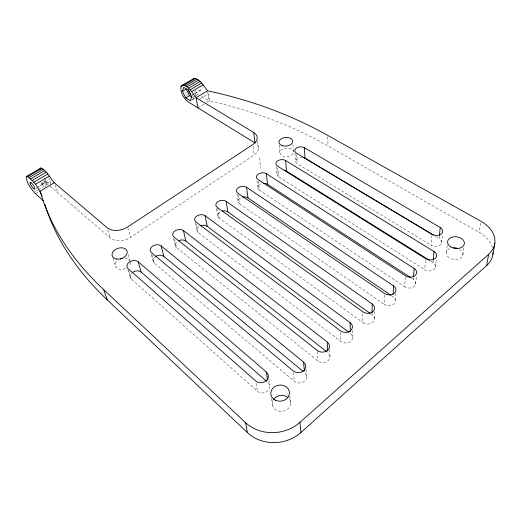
<?xml version="1.0" encoding="UTF-8"?>
<svg xmlns="http://www.w3.org/2000/svg" width="521" height="521" viewBox="0 0 521 521"><rect width="100%" height="100%" fill="white"/><g stroke="black" fill="none" stroke-linecap="round" stroke-linejoin="round"><path stroke-width="0.39" stroke-dasharray="2.6 1.95" d="M370.698 313.779L372.027 314.723A6.916 5.405 3.8 0 1 372.632 322.395A6.916 5.405 3.8 0 1 362.844 322.584L362.87 313.382M374.358 318.494L374.495 311.571M391.688 295.83L393.029 296.742A6.838 5.197 4.9 0 1 393.804 304.134A6.838 5.197 4.9 0 1 384.153 304.342L384.459 295.062M45.933 185.932L46.017 183.874L44.135 180.618M395.419 300.37L395.758 293.388M48.785 177.856L50.654 181.106L50.478 184.551L46.265 180.943L44.239 177.427M413.453 277.791L413.342 279.354A6.76 5.002 5.7 0 1 414.28 286.472A6.76 5.002 5.7 0 1 404.758 286.7L405.318 277.354M415.738 284.147L416.377 275.557M433.225 260.174L432.997 262.532A6.688 4.813 6.4 0 1 434.091 269.39A6.688 4.813 6.4 0 1 424.687 269.644L425.494 260.233M439.353 236.15L439.112 238.514A6.513 4.546 5.7 0 1 440.225 244.981A6.513 4.546 5.7 0 1 431.075 245.261L431.935 235.824M435.471 267.143L436.253 259.282M441.554 242.858L442.453 234.19M446.373 252.359L447.168 245.261M462.863 254.925L463.918 247.013M492.384 247.521A33.298 23.191 7.5 0 0 479.216 232.359L480.89 221.236M36.112 188.42L44.187 183.327A4.161 1.035 57.5 0 0 43.523 181.191M192.269 99.609L194.17 98.469L194.633 97.18M194.861 96.535L195.557 94.607L194.235 91.911M50.023 186.075L110.4 238.012A14.738 9.958 -16.5 0 0 130.686 237.309L254.131 155.056A13.403 8.486 -7.8 0 0 256.032 143.698M197.902 107.873L203.9 104.233M206.563 102.611L209.227 100.996A722.809 515.262 -45.3 0 1 328.035 146.004L479.216 232.359M200.018 98.879L208.081 94.027L208.511 95.323A15.526 7.06 59.7 0 1 209.227 100.996L200.533 95.792M35.63 193.812L39.075 191.748M191.24 100.56L195.219 98.176M46.017 183.874L50.654 181.106M35.467 191.448L37.532 190.211M38.222 189.8L47.867 184.037L49.417 185.554M192.913 97.336L195.564 95.747M196.228 95.35L198.214 94.164L195.095 90.446M40.944 182.389L41.687 183.666L46.265 180.943M37.271 187.417L46.226 182.083L47.867 184.037M191.949 95.245L193.942 94.06M194.607 93.663L196.593 92.478M194.984 93.715L200.481 90.439A3.745 1.706 59.8 0 0 200.578 87.847M186.472 95.571L187.794 94.783M185.183 93.311L186.511 92.53M200.481 90.439L200.077 90.641A3.745 1.706 59.8 0 1 198.364 89.892M192.705 95.056L192.021 95.102M44.09 183.666L43.836 183.77A4.161 1.035 57.5 0 1 41.732 181.953M435.621 236.423L439.112 238.514M192.848 97.668L194.17 98.469M302.551 157.492A5.542 3.582 -4.5 0 0 296.345 159.446A5.542 3.582 -4.5 0 0 297.204 163.731L431.075 245.261M430.939 261.242L432.997 262.532M277.693 168.381L278.501 176.723L424.687 269.644M411.297 278.019L413.342 279.354M258.162 180.989L259.269 190.074L404.758 286.7M238.13 194.756L239.478 203.822L384.153 304.342M217.381 208.172L219.107 217.967L362.844 322.584M196.424 224.277L198.13 232.535L340.793 341.457A7.007 5.627 2.2 0 0 350.711 341.301A7.007 5.627 2.2 0 0 350.294 333.323L350.268 331.799M174.555 239.315L176.515 247.547L317.953 361.007A7.099 5.848 0.1 0 0 328.015 360.877A7.099 5.848 0.1 0 0 327.794 352.58M152.008 254.821L154.242 263.014L294.293 381.261A7.203 6.083 -2.8 0 0 304.498 381.157A7.203 6.083 -2.8 0 0 304.492 372.528L304.355 370.926M41.687 183.666L45.881 187.306M128.752 270.822L131.272 278.963L257.367 391.219A7.216 6.154 -8.7 0 0 267.56 391.134A7.216 6.154 -8.7 0 0 267.892 382.368L267.664 380.786M45.001 180.383L46.226 182.083M55.005 184.89L57.922 192.861M112.933 257.947L115.818 266.811M107.801 229.904L110.4 238.012M127.84 269.494L130.139 276.898M128.12 254.678L129.924 260.604M127.86 227.684L130.686 237.309M151.227 254.326L153.063 261.021M173.506 238.149L175.297 245.625M195.154 222.428L196.866 230.686M216.469 208.654L217.811 216.182M256.072 383.326L257.367 391.219M207.762 92.1L209.227 100.996M236.899 193.792L238.143 202.102M268.856 379.555L269.657 385.104M271.467 398.376L272.476 405.442M253.037 146.167L254.131 155.056M256.931 180.624L257.771 187.43M259.465 157.83L260.702 168.381M257.648 141.178L258.409 147.638M289.819 396.123L290.627 403.221M293.382 372.482L294.293 381.261M276.202 166.59L276.951 174.164M279.21 145.079L279.914 152.62M306.016 369.578L306.622 376.787M292.906 144.415L293.492 151.982A6.806 4.344 -5.4 0 1 283.268 156.28A6.806 4.344 -5.4 0 1 283.352 148.726A6.806 4.344 -5.4 0 1 293.492 151.982M294.971 152.92L295.602 161.263M296.527 154.62L297.204 163.731M317.328 351.304L317.953 361.007M329.663 349.363L329.995 356.67M327.696 136.88L328.035 146.004M340.526 332.346L340.793 341.457M352.483 330.392L352.561 337.25M289.442 399.229A9.215 8.01 -5.7 0 1 281.666 411.369A9.215 8.01 -5.7 0 1 273.193 399.985M130.374 262.083A7.711 5.425 -17.7 0 1 128.72 266.42M125.541 268.602A7.711 5.425 -17.7 0 1 116.235 267.436A7.711 5.425 -17.7 0 1 118.534 259.946M124.753 258.142A7.711 5.425 -17.7 0 1 129.918 260.747M459.6 249.312A8.343 5.855 7.4 0 1 460.271 258.357A8.343 5.855 7.4 0 1 447.63 256.41A8.343 5.855 7.4 0 1 451.407 248.048M131.272 278.963A6.265 4.5 -17.4 0 1 131.474 273.336M154.242 263.014A6.141 4.383 -15.2 0 1 155.395 256.619M176.515 247.547A6.031 4.266 -13.2 0 1 176.404 242.298M198.13 232.535A5.933 4.148 -11.3 0 1 198.918 226.563M219.107 217.967A5.842 4.031 -9.7 0 1 220.982 211.506M239.478 203.822A5.757 3.914 -8.1 0 1 241.164 197.563M259.269 190.074A5.679 3.803 -6.8 0 1 262.154 183.581M278.501 176.723A5.607 3.693 -5.6 0 1 281.19 170.426"/><path stroke-width="0.78" d="M372.046 313.186L372.196 303.945L226.134 201.321A5.92 4.025 -9.6 0 0 217.869 201.66A5.92 4.025 -9.6 0 0 217.244 207.417L362.877 311.845A7.027 5.425 3.3 0 0 372.815 311.643A7.027 5.425 3.3 0 0 372.196 303.945M393.134 294.417L393.518 285.879L246.544 187.319A5.829 3.907 -8.2 0 0 238.371 187.671A5.829 3.907 -8.2 0 0 237.908 193.245L384.511 293.512A6.942 5.21 4.4 0 0 394.306 293.284A6.942 5.21 4.4 0 0 393.518 285.879M413.511 277.009L414.123 268.419L266.361 173.721A5.751 3.79 -6.8 0 0 258.279 174.086A5.751 3.79 -6.8 0 0 257.973 179.478L405.416 275.798A6.864 5.015 5.3 0 0 415.081 275.544A6.864 5.015 5.3 0 0 414.123 268.419M433.296 259.386L434.052 251.526L285.619 160.514A5.679 3.68 -5.7 0 0 277.634 160.885A5.679 3.68 -5.7 0 0 277.472 166.101L425.624 258.663A6.786 4.819 5.9 0 0 435.165 258.39A6.786 4.819 5.9 0 0 434.052 251.526M439.431 235.362L440.219 227.475L304.342 147.664A5.607 3.569 -4.6 0 0 296.442 148.049A5.607 3.569 -4.6 0 0 296.416 153.102L432.078 234.248A6.604 4.552 5.3 0 0 441.359 233.949A6.604 4.552 5.3 0 0 440.219 227.475M180.963 86.753C180.168 92.725 183.939 98.671 188.582 102.149L254.945 142.923L253.681 132.458L196.085 97.688C192.269 93.298 189.143 85.9 182.637 85.092L181.608 85.639L180.963 86.753L182.304 85.965M44.891 204.239A430.613 257.087 2.3 0 0 107.3 299.907L247.455 432.638A37.037 32.406 -7 0 0 300.975 432.45L486.718 265.495L488.574 254.378A33.78 23.217 7.1 0 0 480.89 221.236L327.637 135.356A739.012 522.114 -44.7 0 0 217.902 93.142L207.553 90.81C203.77 86.447 200.618 79.055 194.099 78.384L193.05 78.945M492.905 254.43L494.826 243.294M253.681 132.458A13.566 8.453 -7.8 0 1 252.835 144.551L127.638 226.941A14.933 9.945 -16.3 0 1 107.092 227.69L54.204 182.715C50.029 177.837 47.072 170.771 40.931 167.99L26.252 176.521C26.877 186.779 36.177 194.535 43.432 200.761M40.019 169.273L40.267 168.322L40.931 167.99M182.454 91.266L183.744 87.339L188.407 90.133L191.735 96.886L190.373 100.742L185.756 97.922L182.454 91.266L186.264 89.026L189.54 95.669L192.184 97.271M26.252 176.521L26.877 176.209C34.731 181.236 40.397 190.289 42.598 199.243A436.324 256.599 2.1 0 0 103.679 289.617L245.534 422.642A37.655 32.589 -7.1 0 0 299.946 422.368L488.574 254.378M54.204 182.715L40.117 191.161L42.058 196.189M207.553 90.81L196.085 97.688L197.902 107.873M185.756 97.922L189.54 95.669M33.696 182.35L47.821 173.988M35.265 184.401L49.384 176.02M191.643 91.624L203.144 84.806M32.139 180.487L46.265 172.151M188.609 88.225L200.116 81.439M190.152 89.814L201.66 83.008M30.641 178.872L44.754 170.562M187.052 86.883L198.56 80.117M27.887 176.554L41.98 168.309M183.972 85.157L195.453 78.43M29.222 177.537L43.334 169.26M185.528 85.835L197.023 79.088M181.608 85.639L194.099 78.384M303.886 157.785A5.542 3.582 -4.5 0 1 305.026 158.299L433.524 235.173M284.069 170.295A5.607 3.693 -5.6 0 1 286.543 171.135L429.558 260.383M263.613 183.392A5.679 3.803 -6.8 0 1 267.54 184.33L410.62 277.576M242.565 197.12A5.757 3.914 -8.1 0 1 247.989 197.908L391.01 295.368M222.415 211.044A5.842 4.031 -9.7 0 1 227.872 211.884L370.04 313.31M205.118 215.74L350.132 322.649A7.112 5.646 1.8 0 1 350.555 330.653A7.112 5.646 1.8 0 1 340.48 330.828L195.961 222.024A6.011 4.142 -11.3 0 1 196.756 216.065A6.011 4.142 -11.3 0 1 205.118 215.74L207.156 226.27L348.992 332.352M327.279 342.017A7.209 5.874 -0.3 0 1 327.494 350.346A7.209 5.874 -0.3 0 1 317.276 350.496L174.021 237.075A6.115 4.259 -13.1 0 1 175.004 230.907A6.115 4.259 -13.1 0 1 183.464 230.595L327.279 342.017L327.716 350.959M178.807 240.637A6.031 4.266 -13.2 0 1 185.815 241.086L326.517 351.577M303.587 362.095A7.314 6.115 -3.1 0 1 303.587 370.763A7.314 6.115 -3.1 0 1 293.219 370.887L151.403 252.594A6.226 4.383 -15 0 1 152.575 246.205A6.226 4.383 -15 0 1 161.139 245.912L303.587 362.095L304.355 370.926M161.139 245.912L163.828 256.358L303.242 371.499M266.394 372.053A7.333 6.18 -8.7 0 1 266.036 380.858A7.333 6.18 -8.7 0 1 255.681 380.955L128.062 268.602A6.356 4.5 -17.2 0 1 129.449 261.985A6.356 4.5 -17.2 0 1 138.111 261.705L266.394 372.053L267.547 379.991M138.111 261.705L141.158 272.099L266.667 381.307M190.823 94.379L189.156 92.119L188.524 89.905M103.679 289.617L107.3 299.907M183.464 230.595L185.815 241.086M245.534 422.642L247.455 432.638M226.134 201.321L227.872 211.884M246.544 187.319L247.989 197.908M266.361 173.721L267.54 184.33M299.946 422.368L300.975 432.45M285.619 160.514L286.543 171.135M304.342 147.664L305.026 158.299M350.132 322.649L350.268 331.799M273.577 399.366A9.215 8.01 -5.7 0 1 288.009 397.595M120.266 259.009A7.711 5.425 -17.7 0 1 122.168 258.39M453.485 247.788A8.343 5.855 7.4 0 1 457.725 248.439M493.042 252.9A33.298 23.191 7.5 0 1 486.718 265.495M132.627 272.346A6.265 4.5 -17.4 0 1 141.158 272.099M155.395 256.619A6.141 4.383 -15.2 0 1 163.828 256.358M200.207 225.853A5.933 4.148 -11.3 0 1 207.156 226.27M450.919 247.013A8.466 5.861 7 0 0 464.341 243.854A8.466 5.861 7 0 0 452.645 237.009A8.466 5.861 7 0 0 450.919 247.013M275.349 400.193A9.365 8.056 -5.9 0 0 289.461 392.971A9.365 8.056 -5.9 0 0 275.524 386.217A9.365 8.056 -5.9 0 0 275.349 400.193M116.496 259.009A7.815 5.425 -17.5 0 0 127.222 251.715A7.815 5.425 -17.5 0 0 115.167 249.644A7.815 5.425 -17.5 0 0 116.496 259.009M282.317 145.698A6.89 4.331 -5.5 0 0 292.678 141.393A6.89 4.331 -5.5 0 0 282.415 138.169A6.89 4.331 -5.5 0 0 282.317 145.698M30.368 183.893A4.188 0.996 57.3 0 0 34.536 189.312A4.188 0.996 57.3 0 0 32.471 184.037A4.188 0.996 57.3 0 0 30.368 183.893"/></g></svg>
